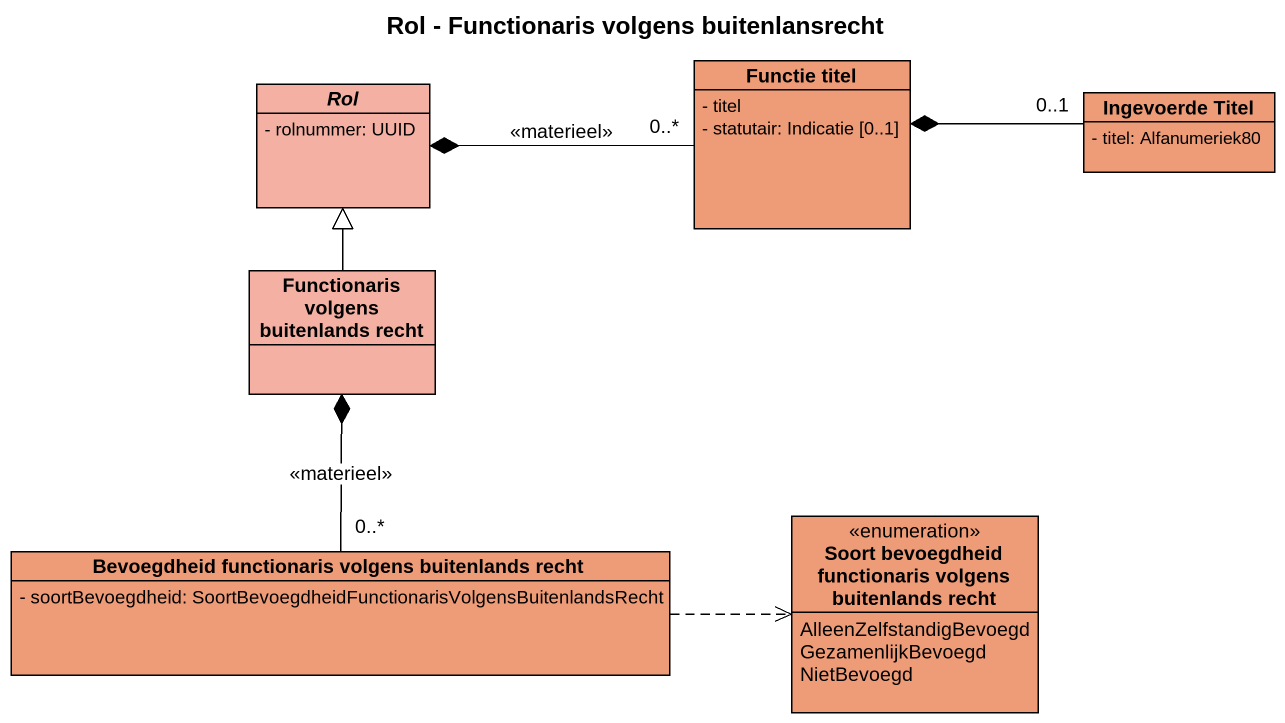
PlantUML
@startuml
title Rol - Functionaris volgens buitenlansrecht
hide circle
hide empty members
skinparam classAttributeIconSize 0
class "Functie titel" as Functie_titel #EE9B78 {
  - titel
  - statutair: Indicatie [0..1]
}
abstract class Rol #F4B1A3 {
  - rolnummer: UUID
}
class "Ingevoerde Titel" as Ingevoerde_Titel #EE9B78 {
  - titel: Alfanumeriek80
}
class "Functionaris volgens buitenlands recht" as Functionaris_volgens #F4B1A3
enum "Soort bevoegdheid functionaris volgens buitenlands recht" as Soort_bevoegdheid #EE9B78 {
  AlleenZelfstandigBevoegd
  GezamenlijkBevoegd
  NietBevoegd
}
class "Bevoegdheid functionaris volgens buitenlands recht" as Bevoegdheid_functionaris #EE9B78 {
  - soortBevoegdheid: SoortBevoegdheidFunctionarisVolgensBuitenlandsRecht
}
Functie_titel "0..*" -left-* Rol : <<materieel>>
Ingevoerde_Titel "0..1" -left-* Functie_titel
Functionaris_volgens -up-|> Rol
Bevoegdheid_functionaris "0..*" -up-* Functionaris_volgens : <<materieel>>
Bevoegdheid_functionaris .right.> Soort_bevoegdheid
@enduml
